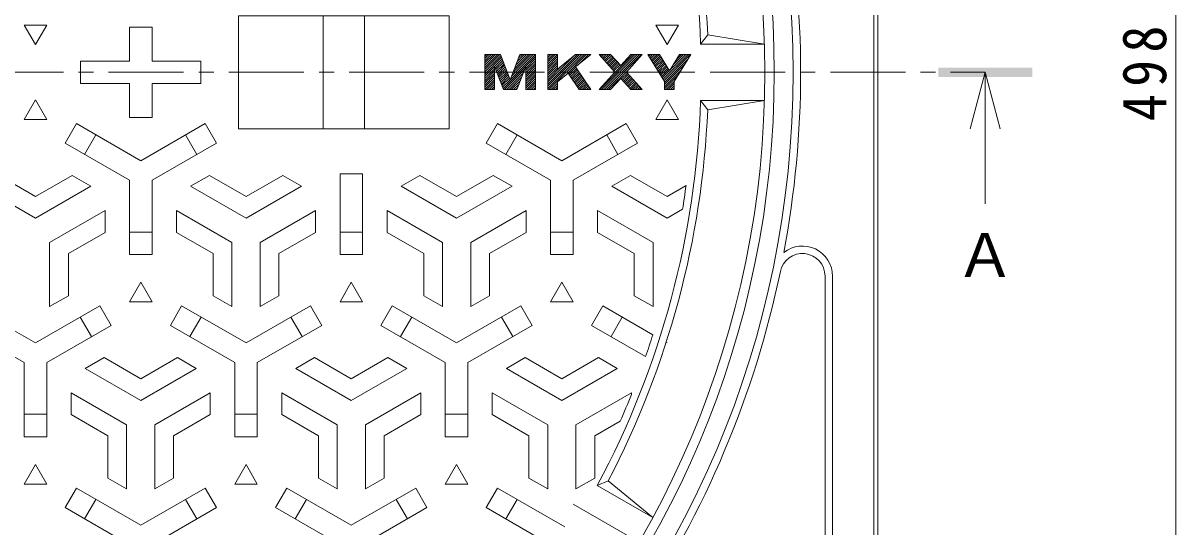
# Model space of a CAD drawing. Units: millimetres, scale not verified. Extents: x -623 to 760, y -541 to 550.
# Drawn here: x -248.9 to 57.8, y 131.2 to 265.3 of the extents above; entities that cross this region are included whole.
import ezdxf
from ezdxf.enums import TextEntityAlignment as Align

# ---------------------------------------------------------------- set-up
doc = ezdxf.new("R2010")
doc.units = ezdxf.units.MM
doc.header["$LTSCALE"] = 4
doc.linetypes.add('CHAIN1', pattern=[8, 5, -1, 1, -1])
doc.linetypes.add('CHAIN2', pattern=[12, 9, -1, 1, -1])
for name, color, linetype, lineweight in [('0-1_躯体', 2, 'Continuous', 9), ('0-2_仕上', 3, 'Continuous', 18), ('0-4_その他', 7, 'Continuous', 9), ('0-5_寸法', 7, 'Continuous', 9)]:
    doc.layers.add(name, color=color, linetype=linetype, lineweight=lineweight)
doc.styles.add('ＭＳ ゴシック', font='')
doc.styles.get('ＭＳ ゴシック').set_extended_font_data('MS Gothic')

msp = doc.modelspace()

# ---------------------------------------------------------------- linework, layer by layer
at = {"layer": '0-1_躯体'}
for p, q in [((-22.549, 487.187), (-22.549, 17.187)), ((-21.549, 17.187), (-21.549, 487.187)), ((-35.549, 64.313), (-35.549, 197.967)), ((-33.549, 197.967), (-33.549, 31.011))]:
    msp.add_line(p, q, dxfattribs=at)
for radius in [257.5, 252.5]:
    msp.add_circle((-301.549, 252.187), radius, dxfattribs=at)
for centre, radius, start, end in [((-301.549, 252.187), 259.5, 349.35193, 10.64813), ((-41.549, 197.967), 8, 0, 128.39113), ((-41.549, 197.967), 6, 0, 168.21989), ((-301.549, 252.187), 259.593, 326.07092, 348.22052)]:
    msp.add_arc(centre, radius, start, end, dxfattribs=at)
at = {"layer": '0-2_仕上', "lineweight": 9}
for p, q in [((-169.049, 267.187), (-169.049, 237.187)), ((-158.049, 267.187), (-158.049, 237.187)), ((-135.549, 267.187), (-135.549, 237.187)), ((-135.549, 237.187), (-191.549, 237.187))]:
    msp.add_line(p, q, dxfattribs=at)
at = {"layer": '0-2_仕上'}
for p, q in [((-220.549, 264.187), (-220.549, 255.187)), ((-66.761, 262.187), (-68.669, 259.687)), ((-66.761, 262.187), (-51.661, 259.687)), ((-68.669, 259.687), (-51.661, 259.687)), ((-233.549, 255.187), (-233.549, 249.187)), ((-233.549, 255.187), (-220.549, 255.187)), ((-214.549, 255.187), (-201.549, 255.187)), ((-201.549, 255.187), (-201.549, 249.187)), ((-126.041, 256.43), (-125.534, 256.938)), ((-126.041, 255.842), (-124.945, 256.938)), ((-126.041, 255.254), (-124.357, 256.938)), ((-126.041, 254.665), (-123.769, 256.938)), ((-126.041, 254.077), (-123.18, 256.938)), ((-126.041, 253.489), (-122.592, 256.938)), ((-126.041, 252.9), (-122.004, 256.938)), ((-126.041, 252.312), (-121.754, 256.6)), ((-126.041, 251.724), (-121.59, 256.175)), ((-123.438, 253.739), (-121.427, 255.75)), ((-123.274, 253.314), (-121.263, 255.325)), ((-123.111, 252.889), (-121.1, 254.9)), ((-121.15, 247.791), (-112.529, 256.412)), ((-119.246, 250.282), (-112.591, 256.938)), ((-118.879, 251.239), (-113.179, 256.938)), ((-118.511, 252.195), (-113.767, 256.938)), ((-118.143, 253.151), (-114.356, 256.938)), ((-117.775, 254.107), (-114.944, 256.938)), ((-117.408, 255.063), (-115.532, 256.938)), ((-117.04, 256.019), (-116.121, 256.938)), ((-115.127, 253.225), (-112.529, 255.823)), ((-115.127, 252.636), (-112.529, 255.235)), ((-115.127, 252.048), (-112.529, 254.647)), ((-109.302, 256.697), (-109.061, 256.938)), ((-109.302, 256.108), (-108.473, 256.938)), ((-109.302, 255.52), (-107.884, 256.938)), ((-109.302, 254.932), (-107.296, 256.938)), ((-109.302, 254.343), (-106.708, 256.938)), ((-109.302, 249.049), (-101.413, 256.938)), ((-109.302, 248.46), (-100.825, 256.938)), ((-109.302, 247.872), (-100.236, 256.938)), ((-109.302, 249.637), (-102.212, 256.727)), ((-109.302, 253.755), (-106.704, 256.354)), ((-109.302, 253.167), (-106.704, 255.765)), ((-109.302, 252.578), (-106.704, 255.177)), ((-109.302, 251.99), (-106.704, 254.589)), ((-109.003, 247.583), (-99.648, 256.938)), ((-104.619, 251.379), (-99.06, 256.938)), ((-101.285, 254.124), (-98.471, 256.938)), ((-97.951, 256.87), (-97.883, 256.938)), ((-95.577, 256.89), (-95.53, 256.938)), ((-95.467, 247.588), (-86.117, 256.938)), ((-95.299, 256.58), (-94.941, 256.938)), ((-95.021, 256.27), (-94.353, 256.938)), ((-94.878, 247.588), (-85.528, 256.938)), ((-94.743, 255.96), (-93.765, 256.938)), ((-94.464, 255.65), (-93.176, 256.938)), ((-94.29, 247.588), (-84.94, 256.938)), ((-94.186, 255.34), (-92.588, 256.938)), ((-93.908, 255.03), (-92.301, 256.636)), ((-93.702, 247.588), (-84.352, 256.938)), ((-93.63, 254.719), (-92.023, 256.326)), ((-93.352, 254.409), (-91.745, 256.016)), ((-93.074, 254.099), (-91.467, 255.706)), ((-92.795, 253.789), (-91.189, 255.396)), ((-92.517, 253.479), (-90.911, 255.086)), ((-92.239, 253.169), (-90.632, 254.775)), ((-91.833, 251.81), (-86.705, 256.938)), ((-82.636, 256.889), (-82.587, 256.938)), ((-82.413, 256.524), (-81.999, 256.938)), ((-82.189, 256.159), (-81.41, 256.938)), ((-81.965, 255.794), (-80.822, 256.938)), ((-81.742, 255.43), (-80.234, 256.938)), ((-81.518, 255.065), (-79.645, 256.938)), ((-81.295, 254.7), (-79.405, 256.59)), ((-81.071, 254.335), (-79.182, 256.225)), ((-80.848, 253.97), (-78.958, 255.86)), ((-80.624, 253.606), (-78.735, 255.495)), ((-80.401, 253.241), (-78.511, 255.131)), ((-80.177, 252.876), (-78.288, 254.766)), ((-78.836, 250.687), (-72.586, 256.938)), ((-78.612, 250.323), (-71.997, 256.938)), ((-78.389, 249.958), (-71.409, 256.938)), ((-78.249, 249.51), (-71.884, 255.874)), ((-76.031, 254.081), (-73.174, 256.938)), ((-75.1, 255.6), (-73.762, 256.938)), ((-126.041, 251.135), (-123.443, 253.734)), ((-126.041, 250.547), (-123.443, 253.146)), ((-126.041, 249.959), (-123.443, 252.557)), ((-126.041, 249.37), (-123.443, 251.969)), ((-122.947, 252.465), (-120.937, 254.475)), ((-122.784, 252.04), (-120.773, 254.05)), ((-122.62, 251.615), (-120.61, 253.626)), ((-122.457, 251.19), (-120.446, 253.201)), ((-122.294, 250.765), (-120.283, 252.776)), ((-122.13, 250.34), (-120.119, 252.351)), ((-121.967, 249.915), (-119.956, 251.926)), ((-121.803, 249.49), (-119.793, 251.501)), ((-120.769, 247.583), (-115.457, 252.895)), ((-120.181, 247.583), (-115.825, 251.939)), ((-115.127, 251.46), (-112.529, 254.058)), ((-115.127, 250.872), (-112.529, 253.47)), ((-115.127, 250.283), (-112.529, 252.882)), ((-115.127, 249.695), (-112.529, 252.294)), ((-115.127, 249.107), (-112.529, 251.705)), ((-109.302, 251.402), (-106.704, 254)), ((-109.302, 250.225), (-105.545, 253.982)), ((-109.302, 250.814), (-106.704, 253.412)), ((-103.713, 251.696), (-101.838, 253.571)), ((-103.479, 251.342), (-101.604, 253.217)), ((-103.244, 250.988), (-101.369, 252.863)), ((-103.01, 250.635), (-101.135, 252.51)), ((-102.775, 250.281), (-100.9, 252.156)), ((-102.54, 249.927), (-100.666, 251.802)), ((-102.306, 249.573), (-100.431, 251.448)), ((-93.113, 247.588), (-87.861, 252.84)), ((-91.961, 252.859), (-90.354, 254.465)), ((-91.683, 252.548), (-90.076, 254.155)), ((-89.736, 250.377), (-88.129, 251.984)), ((-89.457, 250.067), (-87.851, 251.674)), ((-79.954, 252.511), (-78.064, 254.401)), ((-79.73, 252.147), (-77.84, 254.036)), ((-79.507, 251.782), (-77.617, 253.671)), ((-79.283, 251.417), (-77.393, 253.307)), ((-79.06, 251.052), (-77.17, 252.942)), ((-78.249, 248.922), (-72.815, 254.355)), ((-78.249, 248.333), (-73.746, 252.835)), ((-233.549, 249.187), (-220.549, 249.187)), ((-220.549, 249.187), (-220.549, 240.187)), ((-214.549, 249.187), (-201.549, 249.187)), ((-214.549, 249.187), (-214.549, 240.187)), ((-126.041, 248.782), (-123.443, 251.381)), ((-126.041, 248.194), (-123.443, 250.792)), ((-126.041, 247.605), (-123.443, 250.204)), ((-125.476, 247.583), (-123.443, 249.616)), ((-124.887, 247.583), (-123.443, 249.027)), ((-124.299, 247.583), (-123.443, 248.439)), ((-121.64, 249.065), (-119.629, 251.076)), ((-121.477, 248.641), (-119.466, 250.651)), ((-121.313, 248.216), (-119.302, 250.226)), ((-119.593, 247.583), (-116.193, 250.983)), ((-119.004, 247.583), (-116.56, 250.027)), ((-118.416, 247.583), (-116.928, 249.071)), ((-115.127, 248.518), (-112.529, 251.117)), ((-115.127, 247.93), (-112.529, 250.529)), ((-114.886, 247.583), (-112.529, 249.94)), ((-114.298, 247.583), (-112.529, 249.352)), ((-113.709, 247.583), (-112.529, 248.764)), ((-108.415, 247.583), (-106.704, 249.294)), ((-107.826, 247.583), (-106.704, 248.706)), ((-102.071, 249.22), (-100.197, 251.094)), ((-101.837, 248.866), (-99.962, 250.741)), ((-101.602, 248.512), (-99.727, 250.387)), ((-101.368, 248.158), (-99.493, 250.033)), ((-101.133, 247.805), (-99.258, 249.679)), ((-100.767, 247.583), (-99.024, 249.326)), ((-100.178, 247.583), (-98.789, 248.972)), ((-99.59, 247.583), (-98.555, 248.618)), ((-89.179, 249.757), (-87.573, 251.364)), ((-88.901, 249.447), (-87.294, 251.054)), ((-88.623, 249.137), (-87.016, 250.744)), ((-88.345, 248.827), (-86.738, 250.433)), ((-88.067, 248.517), (-86.46, 250.123)), ((-87.788, 248.206), (-86.182, 249.813)), ((-87.51, 247.896), (-85.904, 249.503)), ((-87.23, 247.588), (-85.625, 249.193)), ((-86.642, 247.588), (-85.347, 248.883)), ((-86.054, 247.588), (-85.069, 248.573)), ((-78.249, 247.745), (-74.678, 251.316)), ((-77.822, 247.583), (-75.609, 249.797)), ((-77.234, 247.583), (-75.65, 249.167)), ((-76.646, 247.583), (-75.65, 248.579)), ((-123.711, 247.583), (-123.443, 247.851)), ((-117.828, 247.583), (-117.296, 248.115)), ((-113.121, 247.583), (-112.529, 248.175)), ((-112.533, 247.583), (-112.529, 247.587)), ((-107.238, 247.583), (-106.704, 248.117)), ((-99.002, 247.583), (-98.32, 248.264)), ((-98.413, 247.583), (-98.086, 247.911)), ((-85.465, 247.588), (-84.791, 248.262)), ((-84.877, 247.588), (-84.513, 247.952)), ((-84.289, 247.588), (-84.235, 247.642)), ((-76.057, 247.583), (-75.65, 247.99)), ((-66.761, 242.187), (-68.669, 244.687)), ((-68.669, 244.687), (-51.661, 244.687)), ((-51.661, 244.687), (-66.761, 242.187)), ((-220.549, 240.187), (-214.549, 240.187)), ((-234.668, 238.538), (-237.668, 233.342)), ((-217.549, 228.654), (-234.668, 238.538)), ((-217.549, 228.654), (-200.429, 238.538)), ((-197.429, 233.342), (-200.429, 238.538)), ((-122.668, 238.538), (-125.668, 233.342)), ((-105.549, 228.654), (-122.668, 238.538)), ((-105.549, 228.654), (-88.429, 238.538)), ((-85.429, 233.342), (-88.429, 238.538)), ((-220.549, 223.458), (-237.668, 233.342)), ((-229.472, 235.538), (-232.472, 230.342)), ((-214.549, 223.458), (-197.429, 233.342)), ((-202.625, 230.342), (-205.625, 235.538)), ((-108.549, 223.458), (-125.668, 233.342)), ((-117.472, 235.538), (-120.472, 230.342)), ((-102.549, 223.458), (-85.429, 233.342)), ((-90.625, 230.342), (-93.625, 235.538)), ((-255.299, 224.757), (-245.549, 219.128)), ((-235.796, 224.758), (-245.549, 219.128)), ((-230.796, 221.871), (-235.796, 224.758)), ((-204.299, 221.87), (-199.299, 224.757)), ((-199.299, 224.757), (-189.549, 219.128)), ((-179.796, 224.758), (-189.549, 219.128)), ((-174.796, 221.871), (-179.796, 224.758)), ((-164.549, 225.187), (-164.549, 203.69)), ((-158.549, 225.187), (-164.549, 225.187)), ((-158.549, 225.187), (-158.549, 203.69)), ((-148.301, 221.871), (-143.301, 224.758)), ((-143.301, 224.758), (-133.549, 219.128)), ((-123.799, 224.757), (-133.549, 219.128)), ((-118.799, 221.87), (-123.799, 224.757)), ((-92.301, 221.871), (-87.301, 224.758)), ((-87.301, 224.758), (-77.549, 219.128)), ((-260.299, 221.87), (-245.549, 213.354)), ((-230.796, 221.871), (-245.549, 213.354)), ((-220.549, 223.458), (-220.549, 203.69)), ((-214.549, 223.458), (-214.549, 203.69)), ((-204.299, 221.87), (-189.549, 213.354)), ((-174.796, 221.871), (-189.549, 213.354)), ((-148.301, 221.871), (-133.549, 213.354)), ((-118.799, 221.87), (-133.549, 213.354)), ((-108.549, 223.458), (-108.549, 203.69)), ((-102.549, 223.458), (-102.549, 203.69)), ((-92.301, 221.871), (-77.549, 213.354)), ((-72.526, 222.028), (-77.549, 219.128)), ((-227.049, 215.375), (-241.799, 206.859)), ((-227.049, 215.375), (-227.049, 209.601)), ((-208.049, 215.375), (-208.049, 209.601)), ((-208.049, 215.375), (-193.299, 206.859)), ((-171.049, 215.375), (-185.799, 206.859)), ((-171.049, 215.375), (-171.049, 209.601)), ((-152.049, 215.375), (-152.049, 209.601)), ((-152.049, 215.375), (-137.299, 206.859)), ((-115.049, 215.375), (-129.799, 206.859)), ((-115.049, 215.375), (-115.049, 209.601)), ((-96.049, 215.375), (-96.049, 209.601)), ((-96.049, 215.375), (-81.299, 206.859)), ((-73.445, 215.724), (-77.549, 213.354)), ((-227.049, 209.601), (-236.799, 203.972)), ((-220.549, 209.69), (-214.549, 209.69)), ((-208.049, 209.601), (-198.299, 203.972)), ((-171.049, 209.601), (-180.799, 203.972)), ((-164.549, 209.69), (-158.549, 209.69)), ((-152.049, 209.601), (-142.299, 203.972)), ((-115.049, 209.601), (-124.799, 203.972)), ((-108.549, 209.69), (-102.549, 209.69)), ((-96.049, 209.601), (-86.299, 203.972)), ((-241.799, 189.825), (-241.799, 206.859)), ((-193.299, 189.825), (-193.299, 206.859)), ((-185.799, 189.825), (-185.799, 206.859)), ((-137.299, 189.825), (-137.299, 206.859)), ((-129.799, 189.825), (-129.799, 206.859)), ((-81.299, 189.825), (-81.299, 206.859)), ((-236.799, 192.711), (-236.799, 203.972)), ((-220.549, 203.69), (-214.549, 203.69)), ((-180.799, 192.711), (-180.799, 203.972)), ((-164.549, 203.69), (-158.549, 203.69)), ((-124.799, 192.711), (-124.799, 203.972)), ((-108.549, 203.69), (-102.549, 203.69)), ((-241.799, 189.825), (-236.799, 192.711)), ((-185.799, 189.825), (-180.799, 192.711)), ((-129.799, 189.825), (-124.799, 192.711)), ((-245.549, 180.154), (-262.668, 190.038)), ((-245.549, 180.154), (-228.429, 190.038)), ((-228.429, 190.038), (-225.429, 184.842)), ((-209.668, 184.842), (-206.668, 190.038)), ((-189.549, 180.154), (-206.668, 190.038)), ((-189.549, 180.154), (-172.429, 190.038)), ((-172.429, 190.038), (-169.429, 184.842)), ((-153.668, 184.842), (-150.668, 190.038)), ((-133.549, 180.154), (-150.668, 190.038)), ((-133.549, 180.154), (-116.429, 190.038)), ((-116.429, 190.038), (-113.429, 184.842)), ((-97.668, 184.842), (-94.668, 190.038)), ((-81.357, 182.353), (-94.668, 190.038)), ((-248.549, 174.958), (-265.668, 184.842)), ((-242.549, 174.958), (-225.429, 184.842)), ((-230.625, 181.842), (-233.625, 187.038)), ((-192.549, 174.958), (-209.668, 184.842)), ((-201.472, 187.038), (-204.472, 181.842)), ((-186.549, 174.958), (-169.429, 184.842)), ((-174.625, 181.842), (-177.625, 187.038)), ((-136.549, 174.958), (-153.668, 184.842)), ((-145.472, 187.038), (-148.472, 181.842)), ((-130.549, 174.958), (-113.429, 184.842)), ((-118.625, 181.842), (-121.625, 187.038)), ((-83.287, 176.539), (-97.668, 184.842)), ((-89.472, 187.038), (-92.472, 181.842)), ((-77.549, 180.154), (-77.812, 180.306)), ((-248.549, 174.958), (-248.549, 155.19)), ((-242.549, 174.958), (-242.549, 155.19)), ((-232.299, 173.37), (-227.299, 176.257)), ((-227.299, 176.257), (-217.549, 170.628)), ((-207.796, 176.258), (-217.549, 170.628)), ((-202.796, 173.371), (-207.796, 176.258)), ((-192.549, 174.958), (-192.549, 155.19)), ((-186.549, 174.958), (-186.549, 155.19)), ((-176.299, 173.37), (-171.299, 176.257)), ((-171.299, 176.257), (-161.549, 170.628)), ((-151.796, 176.258), (-161.549, 170.628)), ((-146.796, 173.371), (-151.796, 176.258)), ((-136.549, 174.958), (-136.549, 155.19)), ((-130.549, 174.958), (-130.549, 155.19)), ((-120.299, 173.37), (-115.299, 176.257)), ((-115.299, 176.257), (-105.549, 170.628)), ((-95.796, 176.258), (-105.549, 170.628)), ((-90.796, 173.371), (-95.796, 176.258)), ((-232.299, 173.37), (-217.549, 164.854)), ((-202.796, 173.371), (-217.549, 164.854)), ((-176.299, 173.37), (-161.549, 164.854)), ((-146.796, 173.371), (-161.549, 164.854)), ((-120.299, 173.37), (-105.549, 164.854)), ((-90.796, 173.371), (-105.549, 164.854)), ((-236.049, 166.875), (-236.049, 161.101)), ((-236.049, 166.875), (-221.299, 158.359)), ((-199.049, 166.875), (-213.799, 158.359)), ((-199.049, 166.875), (-199.049, 161.101)), ((-180.049, 166.875), (-180.049, 161.101)), ((-180.049, 166.875), (-165.299, 158.359)), ((-143.049, 166.875), (-157.799, 158.359)), ((-143.049, 166.875), (-143.049, 161.101)), ((-124.049, 166.875), (-124.049, 161.101)), ((-124.049, 166.875), (-109.299, 158.359)), ((-87.049, 166.875), (-101.799, 158.359)), ((-87.049, 166.875), (-87.049, 166.451)), ((-248.549, 161.19), (-242.549, 161.19)), ((-236.049, 161.101), (-226.299, 155.472)), ((-199.049, 161.101), (-208.799, 155.472)), ((-192.549, 161.19), (-186.549, 161.19)), ((-180.049, 161.101), (-170.299, 155.472)), ((-143.049, 161.101), (-152.799, 155.472)), ((-136.549, 161.19), (-130.549, 161.19)), ((-124.049, 161.101), (-114.299, 155.472)), ((-87.049, 161.2), (-87.049, 161.101)), ((-221.299, 141.325), (-221.299, 158.359)), ((-213.799, 141.325), (-213.799, 158.359)), ((-165.299, 141.325), (-165.299, 158.359)), ((-157.799, 141.325), (-157.799, 158.359)), ((-109.299, 141.325), (-109.299, 158.359)), ((-101.799, 141.325), (-101.799, 158.359)), ((-90.006, 159.394), (-96.799, 155.472)), ((-242.549, 155.19), (-248.549, 155.19)), ((-208.799, 144.211), (-208.799, 155.472)), ((-186.549, 155.19), (-192.549, 155.19)), ((-152.799, 144.211), (-152.799, 155.472)), ((-130.549, 155.19), (-136.549, 155.19)), ((-96.799, 144.211), (-96.799, 155.472)), ((-213.799, 141.325), (-208.799, 144.211)), ((-157.799, 141.325), (-152.799, 144.211)), ((-101.799, 141.325), (-96.799, 144.211)), ((-234.668, 141.538), (-237.668, 136.342)), ((-217.549, 131.654), (-234.668, 141.538)), ((-217.549, 131.654), (-200.429, 141.538)), ((-197.429, 136.342), (-200.429, 141.538)), ((-178.668, 141.538), (-181.668, 136.342)), ((-161.549, 131.654), (-178.668, 141.538)), ((-161.549, 131.654), (-144.429, 141.538)), ((-141.429, 136.342), (-144.429, 141.538)), ((-122.668, 141.538), (-125.668, 136.342)), ((-104.766, 131.202), (-122.668, 141.538)), ((-93.217, 143.454), (-96.119, 142.243)), ((-81.39, 133.739), (-96.119, 142.243)), ((-93.217, 143.454), (-81.39, 133.739)), ((-229.472, 138.538), (-232.472, 133.342)), ((-202.625, 133.342), (-205.625, 138.538)), ((-173.472, 138.538), (-176.472, 133.342)), ((-146.625, 133.342), (-149.625, 138.538)), ((-117.472, 138.538), (-120.472, 133.342)), ((-220.549, 126.458), (-237.668, 136.342)), ((-214.549, 126.458), (-197.429, 136.342)), ((-164.549, 126.458), (-181.668, 136.342)), ((-158.549, 126.458), (-141.429, 136.342)), ((-107.977, 126.128), (-125.668, 136.342))]:
    msp.add_line(p, q, dxfattribs=at)
at = {"layer": '0-2_仕上', "color": 7, "lineweight": 9}
for p, q in [((-126.041, 256.938), (-121.884, 256.938)), ((-126.041, 247.583), (-126.041, 256.938)), ((-121.884, 256.938), (-119.285, 250.182)), ((-116.686, 256.938), (-119.285, 250.182)), ((-116.686, 256.938), (-112.529, 256.938)), ((-112.529, 256.938), (-112.529, 247.583)), ((-109.302, 256.938), (-106.704, 256.938)), ((-106.704, 256.938), (-106.704, 253.028)), ((-101.956, 256.938), (-106.704, 253.028)), ((-101.956, 256.938), (-97.868, 256.938)), ((-101.88, 253.634), (-97.868, 256.938)), ((-91.427, 252.263), (-95.62, 256.938)), ((-95.62, 256.938), (-92.572, 256.938)), ((-92.572, 256.938), (-89.903, 253.962)), ((-87.234, 256.938), (-89.903, 253.962)), ((-84.186, 256.938), (-88.379, 252.263)), ((-87.234, 256.938), (-84.186, 256.938)), ((-82.666, 256.938), (-79.619, 256.938)), ((-82.666, 256.938), (-78.249, 249.729)), ((-79.619, 256.938), (-76.949, 252.582)), ((-74.28, 256.938), (-76.949, 252.582)), ((-71.232, 256.938), (-75.65, 249.729)), ((-74.28, 256.938), (-71.232, 256.938)), ((-123.443, 253.753), (-123.443, 247.583)), ((-123.443, 253.753), (-121.07, 247.583)), ((-115.127, 253.753), (-117.5, 247.583)), ((-115.127, 253.753), (-115.127, 247.583)), ((-106.704, 249.662), (-103.897, 251.973)), ((-103.897, 251.973), (-100.986, 247.583)), ((-91.427, 252.263), (-95.62, 247.588)), ((-88.379, 252.263), (-84.186, 247.588)), ((-106.704, 249.662), (-106.704, 247.583)), ((-89.903, 250.564), (-92.572, 247.588)), ((-87.234, 247.588), (-89.903, 250.564)), ((-78.249, 249.729), (-78.249, 247.583)), ((-75.65, 249.729), (-75.65, 247.583)), ((-123.443, 247.583), (-126.041, 247.583)), ((-121.07, 247.583), (-117.5, 247.583)), ((-112.529, 247.583), (-115.127, 247.583)), ((-95.62, 247.588), (-92.572, 247.588)), ((-87.234, 247.588), (-84.186, 247.588)), ((-75.65, 247.583), (-78.249, 247.583))]:
    msp.add_line(p, q, dxfattribs=at)
at = {"layer": '0-2_仕上', "linetype": 'CHAIN1', "lineweight": 9}
msp.add_line((-610.14, 252.187), (7.043, 252.187), dxfattribs=at)
at = {"layer": '0-2_仕上', "color": 7, "linetype": 'CHAIN2', "lineweight": 9}
msp.add_line((-80.549, 124.593), (-102.532, 137.285), dxfattribs=at)
at = {"layer": '0-2_仕上', "lineweight": 9}
msp.add_lwpolyline([(-135.549, 267.187), (-191.549, 267.187), (-191.549, 237.187)], dxfattribs=at)
at = {"layer": '0-2_仕上'}
for points in [[(-245.549, 259.555), (-242.549, 264.751), (-248.549, 264.751)], [(-77.549, 259.555), (-74.549, 264.751), (-80.549, 264.751)], [(-248.549, 239.624), (-245.549, 244.82), (-242.549, 239.624)], [(-80.549, 239.624), (-77.549, 244.82), (-74.549, 239.624)], [(-220.549, 191.124), (-217.549, 196.32), (-214.549, 191.124)], [(-164.549, 191.124), (-161.549, 196.32), (-158.549, 191.124)], [(-108.549, 191.124), (-105.549, 196.32), (-102.549, 191.124)], [(-248.549, 142.624), (-245.549, 147.82), (-242.549, 142.624)], [(-192.549, 142.624), (-189.549, 147.82), (-186.549, 142.624)], [(-136.549, 142.624), (-133.549, 147.82), (-130.549, 142.624)]]:
    msp.add_lwpolyline(points, close=True, dxfattribs=at)
for points in [[(-220.549, 264.187), (-214.549, 264.187), (-214.549, 255.187)], [(-193.299, 189.825), (-198.299, 192.711), (-198.299, 203.972)], [(-137.299, 189.825), (-142.299, 192.711), (-142.299, 203.972)], [(-81.299, 189.825), (-86.299, 192.711), (-86.299, 203.972)], [(-221.299, 141.325), (-226.299, 144.211), (-226.299, 155.472)], [(-165.299, 141.325), (-170.299, 144.211), (-170.299, 155.472)], [(-109.299, 141.325), (-114.299, 144.211), (-114.299, 155.472)]]:
    msp.add_lwpolyline(points, dxfattribs=at)
at = {"layer": '0-2_仕上', "color": 7, "lineweight": 9}
for points in [[(-106.704, 247.583), (-109.302, 247.583), (-109.302, 256.938)], [(-101.88, 253.634), (-97.868, 247.583), (-100.986, 247.583)]]:
    msp.add_lwpolyline(points, dxfattribs=at)
at = {"layer": '0-2_仕上'}
msp.add_circle((-301.549, 252.187), 250, dxfattribs=at)
for radius, start, end in [(233, 1.8446, 28.1554), (235, 2.43885, 27.56115), (233, 331.8446, 358.1554), (235, 332.43885, 357.56115), (231, 350.91779, 352.49795), (231, 340.8839, 342.40342), (231, 336.31539, 338.21321)]:
    msp.add_arc((-301.549, 252.187), radius, start, end, dxfattribs=at)
at = {"layer": '0-4_その他'}
msp.add_line((57.779, 501.329), (57.779, 3.045), dxfattribs=at)
at = {"layer": '0-5_寸法', "color": 4}
for q in [(3.043, 237.187), (11.043, 237.187), (7.043, 217.187)]:
    msp.add_line((7.043, 252.187), q, dxfattribs=at)
msp.add_solid([(-5.457, 250.937), (19.543, 250.937), (-5.457, 253.437), (19.543, 253.437)], dxfattribs=at)

# ---------------------------------------------------------------- texts
at = {"layer": '0-4_その他', "color": 2, "insert": (55.379, 239.187), "char_height": 11.73, "attachment_point": 7, "rotation": 90, "style": 'ＭＳ ゴシック'}
msp.add_mtext('\\T1.27;\\W0.9;498', dxfattribs=at)
at = {"layer": '0-5_寸法', "color": 2, "style": 'ＭＳ ゴシック'}
msp.add_text('Ａ', height=11.73, dxfattribs=at).set_placement((-0.957, 194.187), align=Align.BOTTOM_LEFT)

doc.saveas('drawing.dxf')
